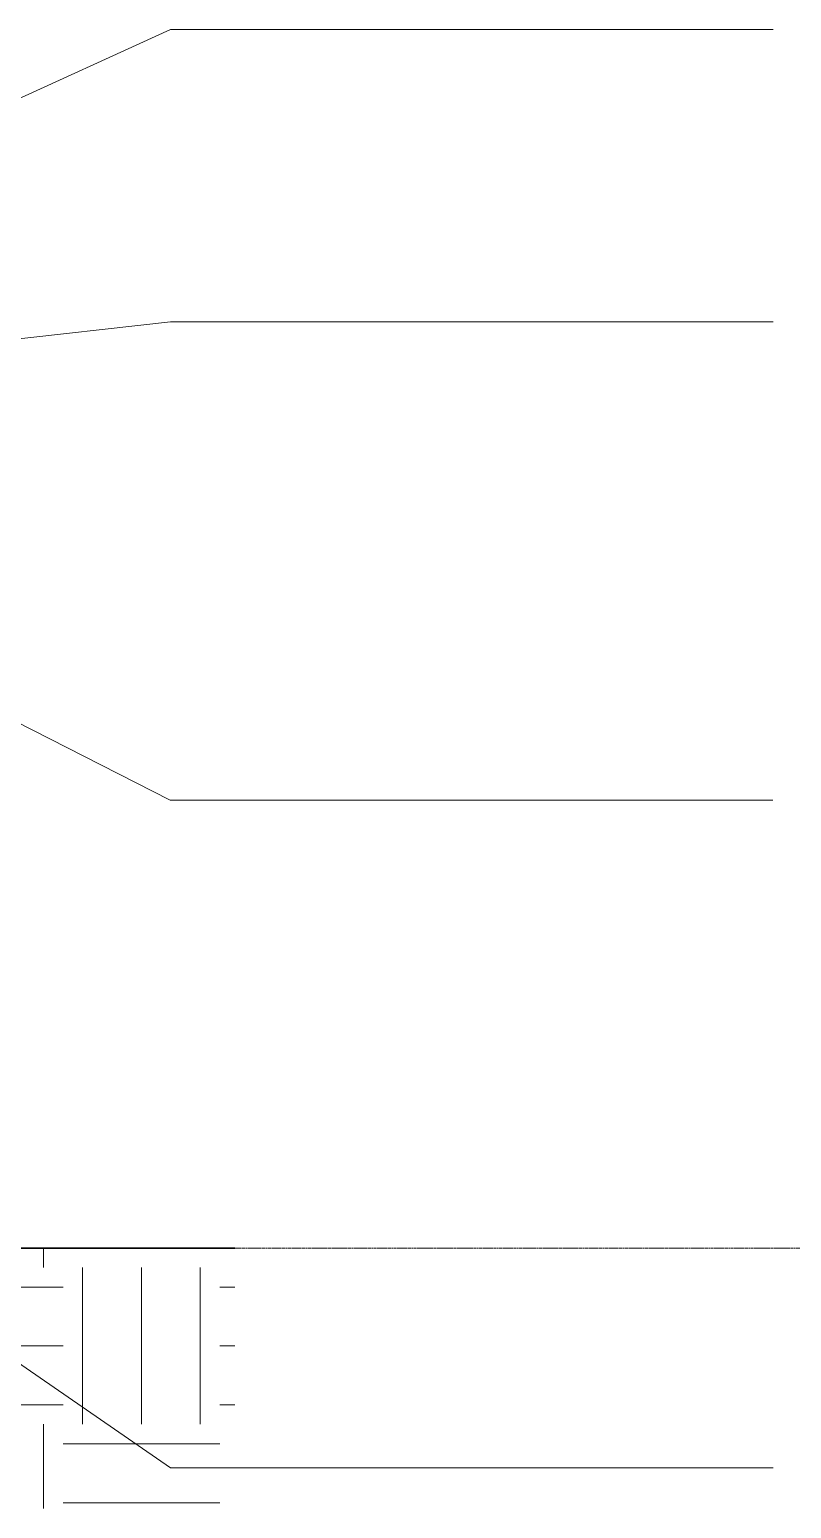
# Model space of a CAD drawing. Header units: inches. Extents: x 20230 to 40520, y -638 to 835.
# Drawn here: x 29363.3 to 29596.7, y -79.7 to 373.3 of the extents above; entities that cross this region are included whole.
import ezdxf

# ---------------------------------------------------------------- set-up
doc = ezdxf.new("R2010")
doc.units = ezdxf.units.IN
doc.header["$MEASUREMENT"] = 0
doc.linetypes.add('Grid Line 1_2_', pattern=[0.875, 0.5, -0.125, 0.125, -0.125])
for name, color, linetype, lineweight in [('A-ANNO-KEYN', 231, 'Continuous', 9), ('A-FLOR-LEVL', 51, 'Continuous', 9), ('C-TOPO', 7, 'Continuous', 9)]:
    doc.layers.add(name, color=color, linetype=linetype, lineweight=lineweight)

msp = doc.modelspace()

# ---------------------------------------------------------------- hatches: boundary and pattern name
at = {"layer": 'C-TOPO'}
h = msp.add_hatch(dxfattribs=at)
h.set_pattern_fill('FP_13', color=256, style=0, pattern_type=2)
h.set_pattern_definition([(0, (27645.49, 0), (48, 48), [48, -48]), (0, (27645.49, 18), (48, 48), [48, -48]), (0, (27645.49, 36), (48, 48), [48, -48]), (90, (27651.49, 42), (-48, 48), [48, -48]), (90, (27669.49, 42), (-48, 48), [48, -48]), (90, (27687.49, 42), (-48, 48), [48, -48])])
h.paths.add_polyline_path([(29355.96, -79.71), (29426.15, -79.71), (29426.15, 0), (29347.1, 0), (29347.1, -79.71)], flags=0)

# ---------------------------------------------------------------- linework, layer by layer
at = {"layer": 'A-ANNO-KEYN', "color": 153}
for p, q in [((29332.43, 339.49), (29406.45, 373.26)), ((29406.45, 373.26), (29591.11, 373.26)), ((29278.58, 269.6), (29406.45, 283.69)), ((29406.45, 283.69), (29591.11, 283.69)), ((29267.6, 208.01), (29406.36, 137.21)), ((29406.36, 137.21), (29591.02, 137.21)), ((29241.01, 46.97), (29406.45, -67.31)), ((29406.45, -67.31), (29591.11, -67.31))]:
    msp.add_line(p, q, dxfattribs=at)
at = {"layer": 'A-FLOR-LEVL', "linetype": 'Grid Line 1_2_'}
msp.add_line((25041.38, 0), (30382.74, 0), dxfattribs=at)
at = {"layer": 'C-TOPO'}
msp.add_line((29426.15, 0), (29347.09, 0), dxfattribs=at)
at = {"layer": 'C-TOPO', "lineweight": 35}
msp.add_line((29426.15, 0), (29347.1, 0), dxfattribs=at)

doc.saveas('drawing.dxf')
